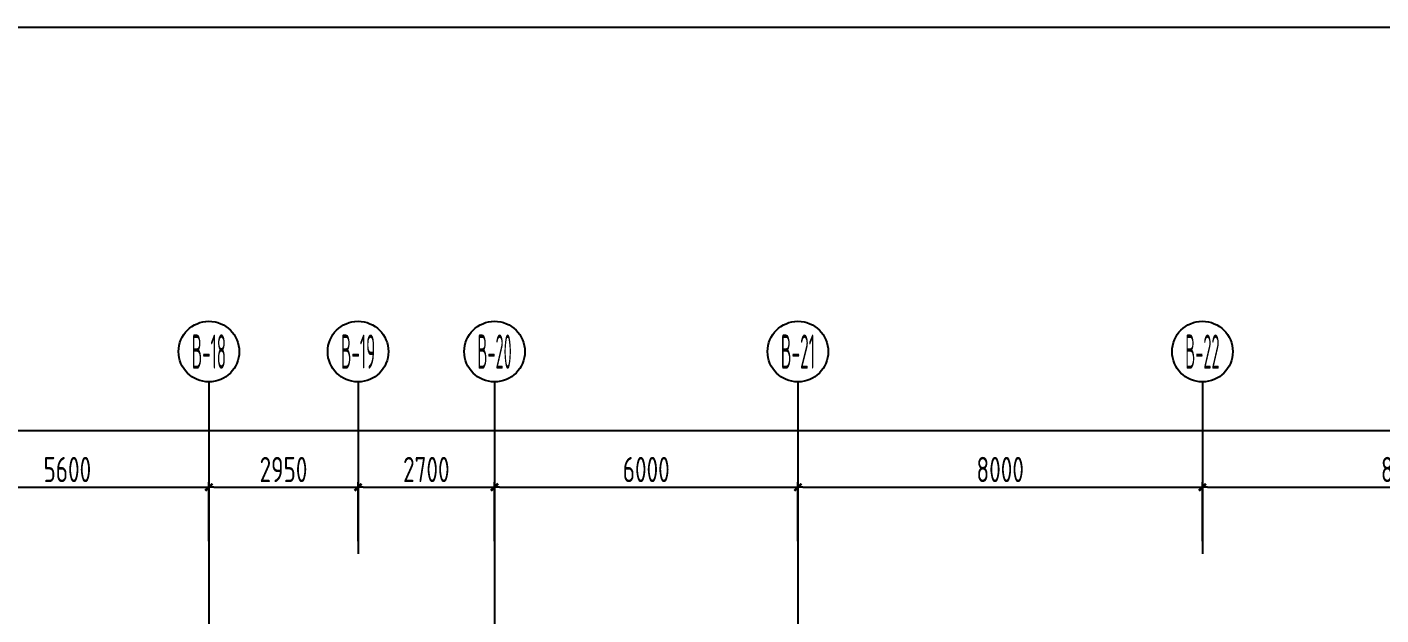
# Model space of a CAD drawing. Extents: x -57409 to 252654, y -8259 to 229119.
# Drawn here: x 150931 to 177709, y 217480 to 229119 of the extents above; entities that cross this region are included whole.
import ezdxf
from ezdxf.enums import TextEntityAlignment as Align

# ---------------------------------------------------------------- set-up
doc = ezdxf.new("R2010")
doc.units = 0
doc.header["$LTSCALE"] = 100
doc.header["$PDMODE"] = 35
doc.header["$PDSIZE"] = 200
doc.linetypes.add('DOTE', pattern=[2.42, 2, -0.2, 0.02, -0.2])
doc.layers.get('0').update_dxf_attribs({"linetype": 'CONTINUOUS'})
doc.layers.get('Defpoints').update_dxf_attribs({"linetype": 'CONTINUOUS'})
for name, color, linetype in [('B-TEXT', 3, 'CONTINUOUS'), ('dote', 253, 'DOTE'), ('Z-AXIS', 3, 'CONTINUOUS')]:
    doc.layers.add(name, color=color, linetype=linetype)
doc.layers.add('mis', color=31, linetype='CONTINUOUS', plot=False)
doc.styles.add('_TCH_AXIS', font='tssdeng.shx', dxfattribs={"width": 0.7, "bigfont": 'tssdchn.shx'})
doc.styles.add('COMPLEX', font='tssdeng.shx', dxfattribs={"width": 0.7, "bigfont": 'tssdchn.shx'})
doc.styles.add('TSSD_Dimension', font='tssdeng.shx', dxfattribs={"width": 0.7})
doc.dimstyles.new('TSSD_100_100$0', dxfattribs={"dimtxt": 300, "dimasz": 100, "dimexe": 100, "dimexo": 250, "dimgap": 100, "dimtad": 1, "dimdec": 0, "dimzin": 0, "dimdsep": 46, "dimtxsty": 'TSSD_Dimension', "dimblk": '_tsdbk', "dimblk1": '_tsdbk', "dimblk2": '_tsdbk', "dimsah": 1, "dimcen": 0, "dimdle": 100, "dimclrt": 7, "dimadec": 0, "dimazin": 0, "dimtfac": 1, "dimtdec": 0, "dimtix": 1, "dimtmove": 2, "dimatfit": 3, "dimldrblk": '_tsdbk', "dimfxl": 1, "dimtolj": 1, "dimtzin": 0, "dimarcsym": 0})

# ---------------------------------------------------------------- blocks, each defined once
blk = doc.blocks.new('_tsdbk')
blk.add_line((-1, 0), (0, 0))
at = {"const_width": 0.5}
blk.add_lwpolyline([(-0.7, -0.7), (0.7, 0.7)], dxfattribs=at)
blk = doc.blocks.new('*D283')
at = {"layer": 'Defpoints', "color": 0}
for p in [(212378, 221130), (50278, 218923), (212378, 218923)]:
    blk.add_point(p, dxfattribs=at)
at = {"layer": 'Z-AXIS', "color": 0, "lineweight": -2}
for p, q in [((50278, 219173), (50278, 221230)), ((212378, 219173), (212378, 221230)), ((50378, 221130), (212278, 221130))]:
    blk.add_line(p, q, dxfattribs=at)
at = {"layer": 'Z-AXIS', "color": 0, "lineweight": -2, "xscale": 100, "yscale": 100, "zscale": 100, "rotation": 180}
blk.add_blockref('_tsdbk', (50278, 221130), dxfattribs=at)
at = {"layer": 'Z-AXIS', "color": 0, "lineweight": -2, "xscale": 100, "yscale": 100, "zscale": 100}
blk.add_blockref('_tsdbk', (212378, 221130), dxfattribs=at)
at = {"layer": 'Z-AXIS', "color": 7, "insert": (103570, 221480), "char_height": 500, "attachment_point": 5, "style": 'TSSD_Dimension'}
blk.add_mtext('\\A1;162100', dxfattribs=at)
blk = doc.blocks.new('*D329')
at = {"layer": 'Defpoints', "color": 0}
for p in [(154528, 220009), (148928, 218688), (154528, 218688)]:
    blk.add_point(p, dxfattribs=at)
at = {"layer": 'Z-AXIS', "color": 0, "lineweight": -2}
for p, q in [((148928, 218938), (148928, 220109)), ((154528, 218938), (154528, 220109)), ((149028, 220009), (154428, 220009))]:
    blk.add_line(p, q, dxfattribs=at)
at = {"layer": 'Z-AXIS', "color": 0, "lineweight": -2, "xscale": 100, "yscale": 100, "zscale": 100, "rotation": 180}
blk.add_blockref('_tsdbk', (148928, 220009), dxfattribs=at)
at = {"layer": 'Z-AXIS', "color": 0, "lineweight": -2, "xscale": 100, "yscale": 100, "zscale": 100}
blk.add_blockref('_tsdbk', (154528, 220009), dxfattribs=at)
at = {"layer": 'Z-AXIS', "color": 7, "insert": (151728, 220359), "char_height": 500, "attachment_point": 5, "style": 'TSSD_Dimension'}
blk.add_mtext('\\A1;5600', dxfattribs=at)
blk = doc.blocks.new('_AXISO')
blk.add_circle((0, 0), 0.5)
at = {"layer": 'B-TEXT', "style": 'COMPLEX', "width": 1.450893}
blk.add_attdef('A', text='', height=0.56, dxfattribs=at).set_placement((0.249375, -0.28), (0.749375, -0.28), align=Align.FIT)
blk = doc.blocks.new('*D331')
at = {"layer": 'Defpoints', "color": 0}
for p in [(157478, 220009), (154528, 218688), (157478, 218688)]:
    blk.add_point(p, dxfattribs=at)
at = {"layer": 'Z-AXIS', "color": 0, "lineweight": -2}
for p, q in [((154528, 218938), (154528, 220109)), ((157478, 218938), (157478, 220109)), ((154628, 220009), (157378, 220009))]:
    blk.add_line(p, q, dxfattribs=at)
at = {"layer": 'Z-AXIS', "color": 0, "lineweight": -2, "xscale": 100, "yscale": 100, "zscale": 100, "rotation": 180}
blk.add_blockref('_tsdbk', (154528, 220009), dxfattribs=at)
at = {"layer": 'Z-AXIS', "color": 0, "lineweight": -2, "xscale": 100, "yscale": 100, "zscale": 100}
blk.add_blockref('_tsdbk', (157478, 220009), dxfattribs=at)
at = {"layer": 'Z-AXIS', "color": 7, "insert": (156003, 220359), "char_height": 500, "attachment_point": 5, "style": 'TSSD_Dimension'}
blk.add_mtext('\\A1;2950', dxfattribs=at)
blk = doc.blocks.new('*D332')
at = {"layer": 'Defpoints', "color": 0}
for p in [(160178, 220009), (157478, 218688), (160178, 218688)]:
    blk.add_point(p, dxfattribs=at)
at = {"layer": 'Z-AXIS', "color": 0, "lineweight": -2}
for p, q in [((157478, 218938), (157478, 220109)), ((160178, 218938), (160178, 220109)), ((157578, 220009), (160078, 220009))]:
    blk.add_line(p, q, dxfattribs=at)
at = {"layer": 'Z-AXIS', "color": 0, "lineweight": -2, "xscale": 100, "yscale": 100, "zscale": 100, "rotation": 180}
blk.add_blockref('_tsdbk', (157478, 220009), dxfattribs=at)
at = {"layer": 'Z-AXIS', "color": 0, "lineweight": -2, "xscale": 100, "yscale": 100, "zscale": 100}
blk.add_blockref('_tsdbk', (160178, 220009), dxfattribs=at)
at = {"layer": 'Z-AXIS', "color": 7, "insert": (158828, 220359), "char_height": 500, "attachment_point": 5, "style": 'TSSD_Dimension'}
blk.add_mtext('\\A1;2700', dxfattribs=at)
blk = doc.blocks.new('*D333')
at = {"layer": 'Defpoints', "color": 0}
for p in [(166178, 220009), (160178, 218688), (166178, 218688)]:
    blk.add_point(p, dxfattribs=at)
at = {"layer": 'Z-AXIS', "color": 0, "lineweight": -2}
for p, q in [((160178, 218938), (160178, 220109)), ((166178, 218938), (166178, 220109)), ((160278, 220009), (166078, 220009))]:
    blk.add_line(p, q, dxfattribs=at)
at = {"layer": 'Z-AXIS', "color": 0, "lineweight": -2, "xscale": 100, "yscale": 100, "zscale": 100, "rotation": 180}
blk.add_blockref('_tsdbk', (160178, 220009), dxfattribs=at)
at = {"layer": 'Z-AXIS', "color": 0, "lineweight": -2, "xscale": 100, "yscale": 100, "zscale": 100}
blk.add_blockref('_tsdbk', (166178, 220009), dxfattribs=at)
at = {"layer": 'Z-AXIS', "color": 7, "insert": (163178, 220359), "char_height": 500, "attachment_point": 5, "style": 'TSSD_Dimension'}
blk.add_mtext('\\A1;6000', dxfattribs=at)
blk = doc.blocks.new('*D334')
at = {"layer": 'Defpoints', "color": 0}
for p in [(174178, 220009), (166178, 218688), (174178, 218688)]:
    blk.add_point(p, dxfattribs=at)
at = {"layer": 'Z-AXIS', "color": 0, "lineweight": -2}
for p, q in [((166178, 218938), (166178, 220109)), ((174178, 218938), (174178, 220109)), ((166278, 220009), (174078, 220009))]:
    blk.add_line(p, q, dxfattribs=at)
at = {"layer": 'Z-AXIS', "color": 0, "lineweight": -2, "xscale": 100, "yscale": 100, "zscale": 100, "rotation": 180}
blk.add_blockref('_tsdbk', (166178, 220009), dxfattribs=at)
at = {"layer": 'Z-AXIS', "color": 0, "lineweight": -2, "xscale": 100, "yscale": 100, "zscale": 100}
blk.add_blockref('_tsdbk', (174178, 220009), dxfattribs=at)
at = {"layer": 'Z-AXIS', "color": 7, "insert": (170178, 220359), "char_height": 500, "attachment_point": 5, "style": 'TSSD_Dimension'}
blk.add_mtext('\\A1;8000', dxfattribs=at)
blk = doc.blocks.new('*D335')
at = {"layer": 'Defpoints', "color": 0}
for p in [(182178, 220009), (174178, 218688), (182178, 218688)]:
    blk.add_point(p, dxfattribs=at)
at = {"layer": 'Z-AXIS', "color": 0, "lineweight": -2}
for p, q in [((174178, 218938), (174178, 220109)), ((182178, 218938), (182178, 220109)), ((174278, 220009), (182078, 220009))]:
    blk.add_line(p, q, dxfattribs=at)
at = {"layer": 'Z-AXIS', "color": 0, "lineweight": -2, "xscale": 100, "yscale": 100, "zscale": 100, "rotation": 180}
blk.add_blockref('_tsdbk', (174178, 220009), dxfattribs=at)
at = {"layer": 'Z-AXIS', "color": 0, "lineweight": -2, "xscale": 100, "yscale": 100, "zscale": 100}
blk.add_blockref('_tsdbk', (182178, 220009), dxfattribs=at)
at = {"layer": 'Z-AXIS', "color": 7, "insert": (178178, 220359), "char_height": 500, "attachment_point": 5, "style": 'TSSD_Dimension'}
blk.add_mtext('\\A1;8000', dxfattribs=at)

msp = doc.modelspace()

# ---------------------------------------------------------------- linework, layer by layer
at = {"layer": 'dote', "ltscale": 10}
for p, q in [((154527.6, 218687.9), (154527.6, 169862.7)), ((160177.6, 218687.9), (160177.6, 176862.7)), ((166177.6, 218687.9), (166177.6, 164362.7))]:
    msp.add_line(p, q, dxfattribs=at)
at = {"layer": 'mis'}
msp.add_lwpolyline([(23132, 229118.7), (252632, 229118.7), (252632, -6908), (23132, -6908)], close=True, dxfattribs=at)
at = {"layer": 'Z-AXIS'}
for p, q in [((154527.6, 222093.4), (154527.6, 218687.9)), ((154527.6, 222093.4), (154527.6, 218687.9)), ((154527.6, 222093.4), (154527.6, 218687.9)), ((157477.6, 222093.4), (157477.6, 218687.9)), ((157477.6, 222093.4), (157477.6, 218687.9)), ((157477.6, 222093.4), (157477.6, 218687.9)), ((160177.6, 222093.4), (160177.6, 218687.9)), ((160177.6, 222093.4), (160177.6, 218687.9)), ((160177.6, 222093.4), (160177.6, 218687.9)), ((166177.6, 222093.4), (166177.6, 218687.9)), ((166177.6, 222093.4), (166177.6, 218687.9)), ((166177.6, 222093.4), (166177.6, 218687.9)), ((174177.6, 222093.4), (174177.6, 218687.9)), ((174177.6, 222093.4), (174177.6, 218687.9)), ((174177.6, 222093.4), (174177.6, 218687.9))]:
    msp.add_line(p, q, dxfattribs=at)

# ---------------------------------------------------------------- block references
ref = msp.add_blockref('_AXISO', (154527.6, 222693.4), dxfattribs=dict(at, xscale=1199.999999999998, yscale=1200, zscale=1200, rotation=359.9996457873846))
ref.add_attrib('A', 'B-18', dxfattribs={"color": 7, "height": 678.82, "rotation": 359.99965, "style": '_TCH_AXIS', "width": 0.320988}).set_placement((154188.2, 222354), (154867.1, 222354), align=Align.FIT)
ref = msp.add_blockref('_AXISO', (157477.6, 222693.4), dxfattribs=dict(at, xscale=1199.999999999998, yscale=1200, zscale=1200, rotation=359.9996457873846))
ref.add_attrib('A', 'B-19', dxfattribs={"color": 7, "height": 678.82, "rotation": 359.99965, "style": '_TCH_AXIS', "width": 0.325}).set_placement((157138.2, 222354), (157817.1, 222354), align=Align.FIT)
ref = msp.add_blockref('_AXISO', (160177.6, 222693.4), dxfattribs=dict(at, xscale=1199.999999999998, yscale=1200, zscale=1200, rotation=359.9996457873846))
ref.add_attrib('A', 'B-20', dxfattribs={"color": 7, "height": 678.82, "rotation": 359.99965, "style": '_TCH_AXIS', "width": 0.320988}).set_placement((159838.2, 222354), (160517.1, 222354), align=Align.FIT)
ref = msp.add_blockref('_AXISO', (166177.6, 222693.4), dxfattribs=dict(at, xscale=1199.999999999998, yscale=1200, zscale=1200, rotation=359.9996457873846))
ref.add_attrib('A', 'B-21', dxfattribs={"color": 7, "height": 678.82, "rotation": 359.99965, "style": '_TCH_AXIS', "width": 0.342105}).set_placement((165838.2, 222354), (166517.1, 222354), align=Align.FIT)
ref = msp.add_blockref('_AXISO', (174177.6, 222693.4), dxfattribs=dict(at, xscale=1199.999999999998, yscale=1200, zscale=1200, rotation=359.9996457873846))
ref.add_attrib('A', 'B-22', dxfattribs={"color": 7, "height": 678.82, "rotation": 359.99965, "style": '_TCH_AXIS', "width": 0.320988}).set_placement((173838.2, 222354), (174517.1, 222354), align=Align.FIT)

# ---------------------------------------------------------------- dimensions: what is measured, and where the dimension line sits
dim = msp.add_linear_dim(base=(212377.6, 221130.3), p1=(50277.6, 218923.1), p2=(212377.6, 218923.1), dimstyle='TSSD_100_100$0', override={"dimtxt": 500}, dxfattribs=at)
dim.commit()
dim.dimension.update_dxf_attribs({"geometry": '*D283', "text_midpoint": (103570.2, 221480.3), "dimtype": 160})
for base, p1, p2, picture, middle in [((154527.6, 220009.4), (148927.6, 218687.9), (154527.6, 218687.9), '*D329', (151727.6, 220359.4)), ((157477.6, 220009.4), (154527.6, 218687.9), (157477.6, 218687.9), '*D331', (156002.6, 220359.4)), ((160177.6, 220009.4), (157477.6, 218687.9), (160177.6, 218687.9), '*D332', (158827.6, 220359.4)), ((166177.6, 220009.4), (160177.6, 218687.9), (166177.6, 218687.9), '*D333', (163177.6, 220359.4)), ((174177.6, 220009.4), (166177.6, 218687.9), (174177.6, 218687.9), '*D334', (170177.6, 220359.4)), ((182177.6, 220009.4), (174177.6, 218687.9), (182177.6, 218687.9), '*D335', (178177.6, 220359.4))]:
    dim = msp.add_linear_dim(base=base, p1=p1, p2=p2, dimstyle='TSSD_100_100$0', override={"dimtxt": 500}, dxfattribs=at)
    dim.commit()
    dim.dimension.update_dxf_attribs({"geometry": picture, "text_midpoint": middle})

doc.saveas('drawing.dxf')
